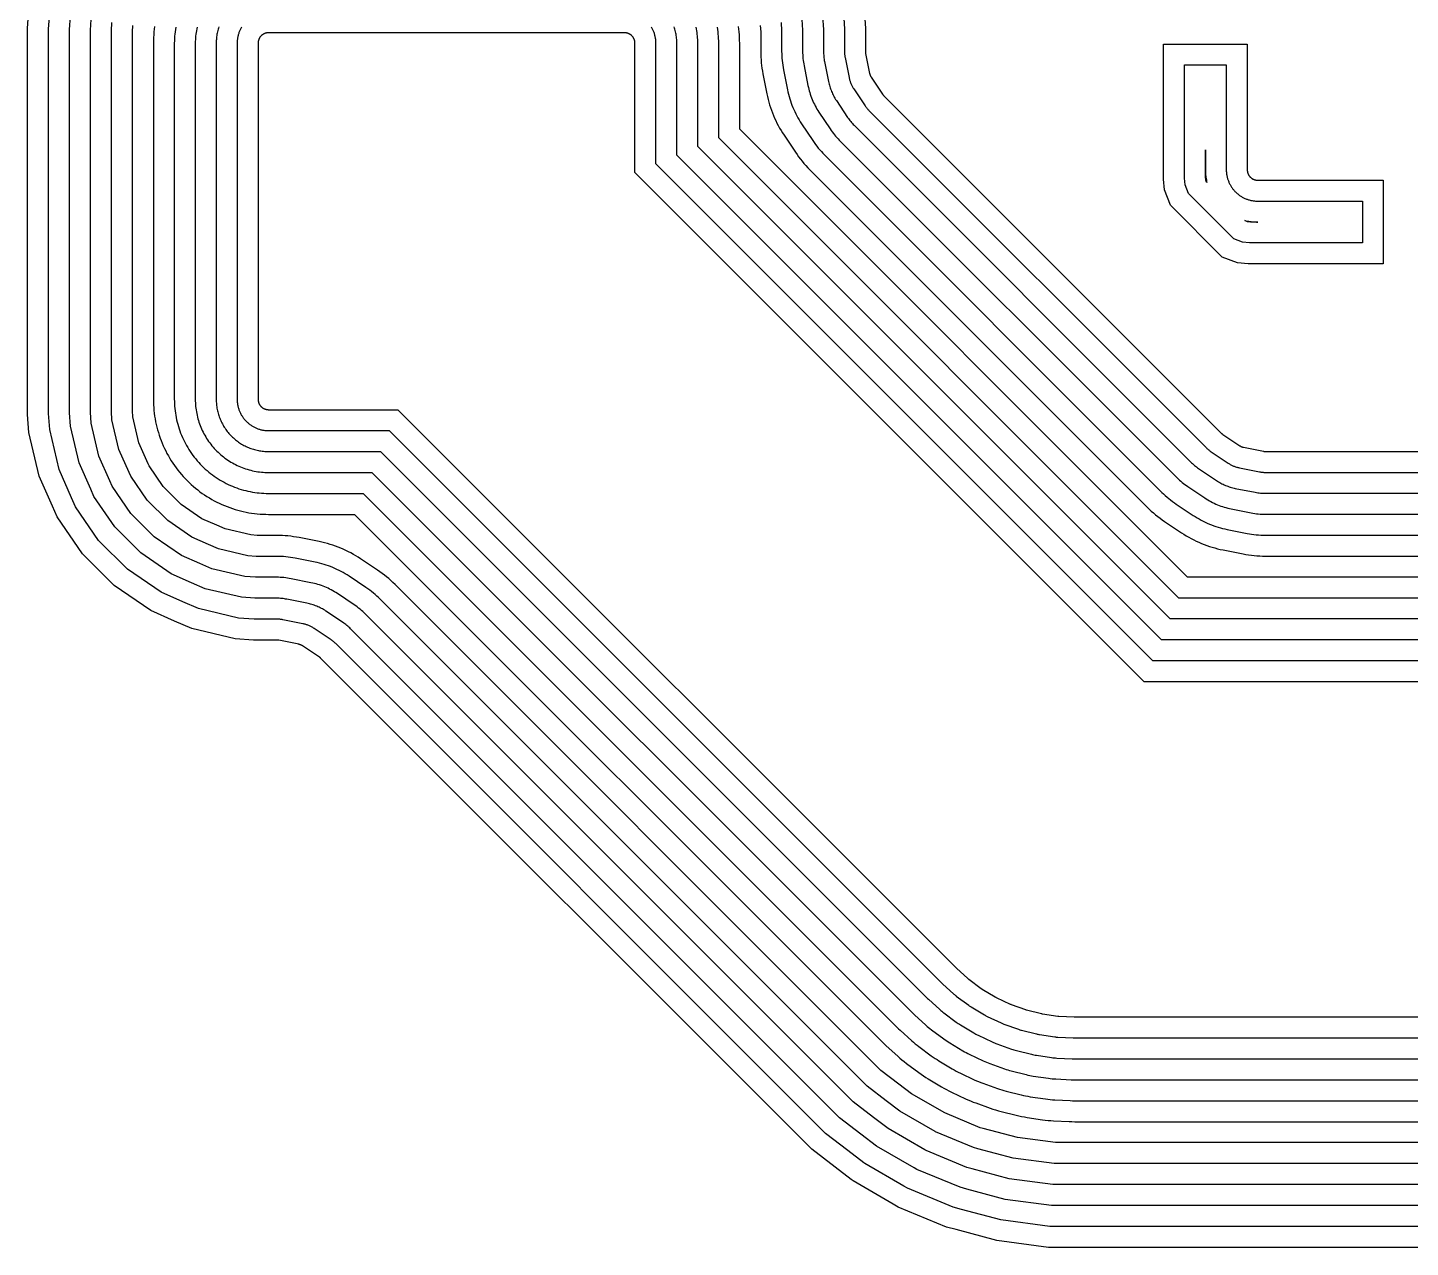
# Model space of a CAD drawing. Header units: metres. Extents: x 126.5 to 139.4, y -54.9 to -46.2.
# Drawn here: x 126.5 to 133.1, y -54.9 to -49.08 of the extents above; entities that cross this region are included whole.
import ezdxf

# ---------------------------------------------------------------- set-up
doc = ezdxf.new("R2010")
doc.units = ezdxf.units.M

msp = doc.modelspace()

# ---------------------------------------------------------------- linework, layer by layer
for points in [[(126.4995, -49.0776), (126.5055, -48.9909)], [(130.4945, -48.9909), (130.5005, -49.0776), (130.5005, -49.1889), (130.5005, -49.1902), (130.5006, -49.1914), (130.5006, -49.1926), (130.5007, -49.1938), (130.5009, -49.1951), (130.501, -49.1963), (130.5012, -49.1975), (130.5015, -49.1987), (130.5204, -49.294), (130.5207, -49.2952), (130.521, -49.2964), (130.5213, -49.2976), (130.5216, -49.2987), (130.522, -49.2999), (130.5224, -49.3011), (130.5228, -49.3022), (130.5233, -49.3034), (130.5237, -49.3045), (130.5243, -49.3056), (130.5248, -49.3067), (130.5254, -49.3078), (130.5259, -49.3089), (130.5266, -49.3099), (130.5272, -49.311), (130.5279, -49.312), (130.5819, -49.3928), (130.5826, -49.3938), (130.5833, -49.3948), (130.584, -49.3958), (130.5848, -49.3967), (130.5856, -49.3977), (130.5864, -49.3986), (130.5872, -49.3995), (130.5881, -49.4004), (132.1996, -51.0119), (132.2005, -51.0128), (132.2014, -51.0136), (132.2023, -51.0144), (132.2033, -51.0152), (132.2042, -51.016), (132.2052, -51.0167), (132.2062, -51.0174), (132.2072, -51.0181), (132.288, -51.0721), (132.289, -51.0728), (132.2901, -51.0734), (132.2911, -51.0741), (132.2922, -51.0746), (132.2933, -51.0752), (132.2944, -51.0757), (132.2955, -51.0763), (132.2966, -51.0767), (132.2978, -51.0772), (132.2989, -51.0776), (132.3001, -51.078), (132.3013, -51.0784), (132.3024, -51.0787), (132.3036, -51.079), (132.3048, -51.0793), (132.306, -51.0796), (132.4013, -51.0985), (132.4025, -51.0988), (132.4037, -51.099), (132.4049, -51.0991), (132.4062, -51.0993), (132.4074, -51.0994), (132.4086, -51.0994), (132.4098, -51.0995), (132.4111, -51.0995), (134.4913, -51.0995)], [(126.5995, -49.0811), (126.6047, -49.0059)], [(126.6995, -49.0846), (126.7039, -49.0209)], [(126.7995, -49.088), (126.8031, -49.036)], [(135.5983, -54.5005), (131.4017, -54.5005), (131.2066, -54.4748), (131.0366, -54.4293), (131.0166, -54.4239), (130.8349, -54.3486), (130.8335, -54.3478), (130.6646, -54.2503), (130.5999, -54.2007), (130.5085, -54.1306), (128.1832, -51.8052), (128.1753, -51.7975), (128.1672, -51.79), (128.1589, -51.7827), (128.1505, -51.7756), (128.1419, -51.7687), (128.1331, -51.762), (128.1241, -51.7555), (128.115, -51.7493), (128.0342, -51.6953), (128.025, -51.6893), (128.0156, -51.6835), (128.006, -51.6779), (127.9964, -51.6726), (127.9865, -51.6675), (127.9766, -51.6627), (127.9666, -51.6581), (127.9564, -51.6537), (127.9462, -51.6496), (127.9358, -51.6458), (127.9254, -51.6422), (127.9149, -51.6388), (127.9042, -51.6358), (127.8936, -51.6329), (127.8828, -51.6304), (127.872, -51.6281), (127.7767, -51.6091), (127.7659, -51.6071), (127.755, -51.6054), (127.744, -51.6039), (127.733, -51.6027), (127.722, -51.6017), (127.711, -51.601), (127.7, -51.6006), (127.6889, -51.6005), (127.5915, -51.6005), (127.551, -51.5977), (127.4105, -51.5646), (127.3624, -51.5434), (127.2832, -51.5085), (127.1685, -51.4299), (127.0701, -51.3315), (126.9915, -51.2168), (126.9839, -51.1996), (126.9354, -51.0895), (126.9023, -50.949), (126.8995, -50.9085), (126.8995, -49.0915), (126.9023, -49.051)], [(130.0977, -49.051), (130.1005, -49.0915), (130.1005, -49.1889), (130.1006, -49.2), (130.101, -49.211), (130.1017, -49.222), (130.1027, -49.233), (130.1039, -49.244), (130.1054, -49.255), (130.1071, -49.2659), (130.1091, -49.2767), (130.1281, -49.372), (130.1304, -49.3828), (130.1329, -49.3936), (130.1358, -49.4042), (130.1388, -49.4149), (130.1422, -49.4254), (130.1458, -49.4358), (130.1496, -49.4462), (130.1537, -49.4564), (130.1581, -49.4666), (130.1627, -49.4766), (130.1675, -49.4865), (130.1726, -49.4964), (130.1779, -49.506), (130.1835, -49.5156), (130.1893, -49.525), (130.1953, -49.5342), (130.2493, -49.615), (130.2555, -49.6241), (130.262, -49.6331), (130.2687, -49.6419), (130.2756, -49.6505), (130.2827, -49.6589), (130.29, -49.6672), (130.2975, -49.6753), (130.3052, -49.6832), (131.9168, -51.2948), (131.9247, -51.3025), (131.9328, -51.31), (131.9411, -51.3173), (131.9495, -51.3244), (131.9581, -51.3313), (131.9669, -51.338), (131.9759, -51.3445), (131.985, -51.3507), (132.0658, -51.4047), (132.075, -51.4107), (132.0844, -51.4165), (132.094, -51.4221), (132.1036, -51.4274), (132.1135, -51.4325), (132.1234, -51.4373), (132.1334, -51.4419), (132.1436, -51.4463), (132.1538, -51.4504), (132.1642, -51.4542), (132.1746, -51.4578), (132.1851, -51.4612), (132.1958, -51.4642), (132.2064, -51.4671), (132.2172, -51.4696), (132.228, -51.4719), (132.3233, -51.4909), (132.3341, -51.4929), (132.345, -51.4946), (132.356, -51.4961), (132.367, -51.4973), (132.378, -51.4983), (132.389, -51.499), (132.4, -51.4994), (132.4111, -51.4995), (134.4913, -51.4995)], [(130.1969, -49.036), (130.2005, -49.088), (130.2005, -49.1889), (130.2006, -49.1975), (130.2009, -49.2061), (130.2014, -49.2147), (130.2022, -49.2232), (130.2031, -49.2318), (130.2043, -49.2403), (130.2057, -49.2488), (130.2072, -49.2572), (130.2262, -49.3525), (130.228, -49.3609), (130.2299, -49.3693), (130.2321, -49.3776), (130.2345, -49.3858), (130.2371, -49.394), (130.2399, -49.4021), (130.2429, -49.4102), (130.2461, -49.4182), (130.2495, -49.4261), (130.2531, -49.4339), (130.2568, -49.4416), (130.2608, -49.4492), (130.2649, -49.4567), (130.2692, -49.4642), (130.2738, -49.4715), (130.2784, -49.4787), (130.3324, -49.5595), (130.3373, -49.5665), (130.3423, -49.5735), (130.3475, -49.5803), (130.3529, -49.587), (130.3584, -49.5936), (130.3641, -49.6001), (130.3699, -49.6063), (130.3759, -49.6125), (131.9875, -51.2241), (131.9937, -51.2301), (131.9999, -51.2359), (132.0064, -51.2416), (132.013, -51.2471), (132.0197, -51.2525), (132.0265, -51.2577), (132.0335, -51.2627), (132.0405, -51.2676), (132.1213, -51.3216), (132.1285, -51.3262), (132.1358, -51.3308), (132.1433, -51.3351), (132.1508, -51.3392), (132.1584, -51.3432), (132.1661, -51.3469), (132.1739, -51.3505), (132.1818, -51.3539), (132.1898, -51.3571), (132.1979, -51.3601), (132.206, -51.3629), (132.2142, -51.3655), (132.2224, -51.3679), (132.2307, -51.3701), (132.2391, -51.372), (132.2475, -51.3738), (132.3428, -51.3928), (132.3512, -51.3943), (132.3597, -51.3957), (132.3682, -51.3969), (132.3768, -51.3978), (132.3853, -51.3986), (132.3939, -51.3991), (132.4025, -51.3994), (132.4111, -51.3995), (134.4913, -51.3995)], [(130.2961, -49.021), (130.3005, -49.0846), (130.3005, -49.1889), (130.3006, -49.1951), (130.3008, -49.2012), (130.3012, -49.2073), (130.3017, -49.2134), (130.3024, -49.2195), (130.3032, -49.2256), (130.3042, -49.2317), (130.3053, -49.2377), (130.3243, -49.333), (130.3255, -49.339), (130.3269, -49.345), (130.3285, -49.3509), (130.3302, -49.3568), (130.3321, -49.3626), (130.3341, -49.3684), (130.3362, -49.3742), (130.3385, -49.3799), (130.3409, -49.3855), (130.3435, -49.3911), (130.3461, -49.3966), (130.349, -49.4021), (130.3519, -49.4074), (130.355, -49.4127), (130.3582, -49.418), (130.3616, -49.4231), (130.4156, -49.5039), (130.419, -49.509), (130.4226, -49.5139), (130.4263, -49.5188), (130.4302, -49.5236), (130.4341, -49.5283), (130.4382, -49.5329), (130.4424, -49.5374), (130.4467, -49.5418), (132.0582, -51.1533), (132.0626, -51.1576), (132.0671, -51.1618), (132.0717, -51.1659), (132.0764, -51.1698), (132.0812, -51.1737), (132.0861, -51.1774), (132.091, -51.181), (132.0961, -51.1844), (132.1769, -51.2384), (132.182, -51.2418), (132.1873, -51.245), (132.1926, -51.2481), (132.1979, -51.251), (132.2034, -51.2539), (132.2089, -51.2565), (132.2145, -51.2591), (132.2201, -51.2615), (132.2258, -51.2638), (132.2316, -51.2659), (132.2374, -51.2679), (132.2432, -51.2698), (132.2491, -51.2715), (132.255, -51.2731), (132.261, -51.2745), (132.267, -51.2757), (132.3623, -51.2947), (132.3683, -51.2958), (132.3744, -51.2968), (132.3805, -51.2976), (132.3866, -51.2983), (132.3927, -51.2988), (132.3988, -51.2992), (132.4049, -51.2994), (132.4111, -51.2995), (134.4913, -51.2995)], [(130.3953, -49.006), (130.4005, -49.0811), (130.4005, -49.1889), (130.4005, -49.1926), (130.4007, -49.1963), (130.4009, -49.2), (130.4012, -49.2036), (130.4016, -49.2073), (130.4021, -49.2109), (130.4027, -49.2146), (130.4034, -49.2182), (130.4223, -49.3135), (130.4231, -49.3171), (130.4239, -49.3207), (130.4249, -49.3242), (130.4259, -49.3278), (130.427, -49.3313), (130.4282, -49.3348), (130.4295, -49.3382), (130.4309, -49.3416), (130.4323, -49.345), (130.4339, -49.3484), (130.4355, -49.3517), (130.4372, -49.3549), (130.4389, -49.3582), (130.4408, -49.3613), (130.4427, -49.3645), (130.4447, -49.3676), (130.4987, -49.4483), (130.5008, -49.4514), (130.5029, -49.4544), (130.5052, -49.4573), (130.5075, -49.4602), (130.5098, -49.463), (130.5123, -49.4657), (130.5148, -49.4684), (130.5174, -49.4711), (132.1289, -51.0826), (132.1316, -51.0852), (132.1343, -51.0877), (132.137, -51.0902), (132.1398, -51.0925), (132.1427, -51.0948), (132.1456, -51.0971), (132.1486, -51.0992), (132.1517, -51.1013), (132.2324, -51.1553), (132.2355, -51.1573), (132.2387, -51.1592), (132.2418, -51.1611), (132.2451, -51.1628), (132.2483, -51.1645), (132.2516, -51.1661), (132.255, -51.1677), (132.2584, -51.1691), (132.2618, -51.1705), (132.2652, -51.1718), (132.2687, -51.173), (132.2722, -51.1741), (132.2758, -51.1751), (132.2793, -51.1761), (132.2829, -51.1769), (132.2865, -51.1777), (132.3818, -51.1966), (132.3854, -51.1973), (132.3891, -51.1979), (132.3927, -51.1984), (132.3964, -51.1988), (132.4, -51.1991), (132.4037, -51.1993), (132.4074, -51.1995), (132.4111, -51.1995), (134.4913, -51.1995)], [(135.6246, -54.9005), (131.3754, -54.9005), (131.1284, -54.868), (130.9331, -54.8156), (130.8878, -54.8035), (130.6576, -54.7082), (130.6335, -54.6943), (130.4419, -54.5836), (130.4321, -54.5761), (130.3564, -54.518), (130.2442, -54.4319), (127.9004, -52.0881), (127.8995, -52.0872), (127.8986, -52.0864), (127.8977, -52.0856), (127.8967, -52.0848), (127.8958, -52.084), (127.8948, -52.0833), (127.8938, -52.0825), (127.8928, -52.0819), (127.812, -52.0279), (127.811, -52.0272), (127.8099, -52.0266), (127.8089, -52.0259), (127.8078, -52.0254), (127.8067, -52.0248), (127.8056, -52.0243), (127.8045, -52.0237), (127.8034, -52.0233), (127.8022, -52.0228), (127.8011, -52.0224), (127.7999, -52.022), (127.7987, -52.0216), (127.7976, -52.0213), (127.7964, -52.021), (127.7952, -52.0207), (127.794, -52.0204), (127.6987, -52.0015), (127.6975, -52.0012), (127.6963, -52.001), (127.6951, -52.0009), (127.6938, -52.0007), (127.6926, -52.0006), (127.6914, -52.0006), (127.6902, -52.0005), (127.6889, -52.0005), (127.5776, -52.0005), (127.4909, -51.9945), (127.2828, -51.9455), (127.2008, -51.9093), (127.0878, -51.8594), (126.9119, -51.7389), (126.7611, -51.5881), (126.6406, -51.4122), (126.618, -51.3611), (126.5545, -51.2172), (126.5055, -51.0091), (126.4995, -50.9224), (126.4995, -49.0776)], [(135.618, -54.8005), (131.382, -54.8005), (131.148, -54.7697), (130.959, -54.719), (130.92, -54.7086), (130.702, -54.6183), (130.6835, -54.6077), (130.4976, -54.5003), (130.493, -54.4968), (130.4173, -54.4387), (130.3103, -54.3566), (127.9711, -52.0174), (127.9684, -52.0148), (127.9657, -52.0123), (127.963, -52.0098), (127.9602, -52.0075), (127.9573, -52.0052), (127.9544, -52.0029), (127.9514, -52.0008), (127.9483, -51.9987), (127.8676, -51.9447), (127.8645, -51.9427), (127.8613, -51.9408), (127.8582, -51.9389), (127.8549, -51.9372), (127.8517, -51.9355), (127.8484, -51.9339), (127.845, -51.9323), (127.8416, -51.9309), (127.8382, -51.9295), (127.8348, -51.9282), (127.8313, -51.927), (127.8278, -51.9259), (127.8242, -51.9249), (127.8207, -51.9239), (127.8171, -51.9231), (127.8135, -51.9223), (127.7182, -51.9034), (127.7146, -51.9027), (127.7109, -51.9021), (127.7073, -51.9016), (127.7036, -51.9012), (127.7, -51.9009), (127.6963, -51.9007), (127.6926, -51.9005), (127.6889, -51.9005), (127.5811, -51.9005), (127.5059, -51.8953), (127.3147, -51.8503), (127.2412, -51.8178), (127.1366, -51.7717), (126.976, -51.6616), (126.8384, -51.524), (126.7283, -51.3634), (126.7095, -51.3207), (126.6497, -51.1853), (126.6047, -50.994), (126.5995, -50.9189), (126.5995, -49.0811)], [(135.6115, -54.7005), (131.3885, -54.7005), (131.1675, -54.6714), (130.9848, -54.6225), (130.9522, -54.6137), (130.7463, -54.5284), (130.7335, -54.5211), (130.5532, -54.417), (130.4781, -54.3593), (130.3764, -54.2812), (128.0418, -51.9467), (128.0374, -51.9424), (128.0329, -51.9382), (128.0283, -51.9341), (128.0236, -51.9302), (128.0188, -51.9263), (128.0139, -51.9226), (128.009, -51.919), (128.0039, -51.9156), (127.9231, -51.8616), (127.918, -51.8582), (127.9127, -51.855), (127.9074, -51.8519), (127.9021, -51.849), (127.8966, -51.8461), (127.8911, -51.8435), (127.8855, -51.8409), (127.8799, -51.8385), (127.8742, -51.8362), (127.8684, -51.8341), (127.8626, -51.8321), (127.8568, -51.8302), (127.8509, -51.8285), (127.845, -51.8269), (127.839, -51.8255), (127.833, -51.8243), (127.7377, -51.8053), (127.7317, -51.8042), (127.7256, -51.8032), (127.7195, -51.8024), (127.7134, -51.8017), (127.7073, -51.8012), (127.7012, -51.8008), (127.6951, -51.8006), (127.6889, -51.8005), (127.5846, -51.8005), (127.521, -51.7961), (127.3466, -51.7551), (127.2816, -51.7264), (127.1855, -51.6839), (127.0402, -51.5844), (126.9156, -51.4598), (126.8161, -51.3145), (126.801, -51.2804), (126.7449, -51.1534), (126.7039, -50.979), (126.6995, -50.9154), (126.6995, -49.0846)], [(135.6049, -54.6005), (131.3951, -54.6005), (131.1871, -54.5731), (131.0107, -54.5259), (130.9844, -54.5188), (130.7906, -54.4385), (130.7835, -54.4344), (130.6089, -54.3336), (130.539, -54.28), (130.4425, -54.2059), (128.1125, -51.8759), (128.1063, -51.8699), (128.1001, -51.8641), (128.0936, -51.8584), (128.087, -51.8529), (128.0803, -51.8475), (128.0735, -51.8423), (128.0665, -51.8373), (128.0595, -51.8324), (127.9787, -51.7784), (127.9715, -51.7738), (127.9642, -51.7692), (127.9567, -51.7649), (127.9492, -51.7608), (127.9416, -51.7568), (127.9339, -51.7531), (127.9261, -51.7495), (127.9182, -51.7461), (127.9102, -51.7429), (127.9021, -51.7399), (127.894, -51.7371), (127.8858, -51.7345), (127.8776, -51.7321), (127.8693, -51.7299), (127.8609, -51.728), (127.8525, -51.7262), (127.7572, -51.7072), (127.7488, -51.7057), (127.7403, -51.7043), (127.7318, -51.7031), (127.7232, -51.7022), (127.7147, -51.7014), (127.7061, -51.7009), (127.6975, -51.7006), (127.6889, -51.7005), (127.588, -51.7005), (127.536, -51.6969), (127.3786, -51.6599), (127.322, -51.6349), (127.2344, -51.5962), (127.1043, -51.5071), (126.9929, -51.3957), (126.9038, -51.2656), (126.8925, -51.24), (126.8401, -51.1214), (126.8031, -50.964), (126.7995, -50.912), (126.7995, -49.088)], [(135.5918, -54.4005), (131.4082, -54.4005), (131.2262, -54.3765), (131.0625, -54.3327), (131.0489, -54.329), (130.8792, -54.2588), (130.7203, -54.167), (130.6608, -54.1213), (130.5746, -54.0552), (128.2539, -51.7345), (128.2443, -51.7251), (128.2344, -51.7159), (128.2242, -51.707), (128.2139, -51.6983), (128.2034, -51.6898), (128.1926, -51.6817), (128.1817, -51.6738), (128.1706, -51.6661), (128.0898, -51.6121), (128.0785, -51.6048), (128.067, -51.5977), (128.0553, -51.5909), (128.0435, -51.5844), (128.0315, -51.5782), (128.0194, -51.5723), (128.0071, -51.5666), (127.9947, -51.5613), (127.9822, -51.5563), (127.9695, -51.5516), (127.9567, -51.5472), (127.9439, -51.5431), (127.9309, -51.5394), (127.9179, -51.5359), (127.9047, -51.5328), (127.8915, -51.53), (127.7962, -51.5111), (127.783, -51.5086), (127.7696, -51.5065), (127.7563, -51.5046), (127.7428, -51.5031), (127.7294, -51.502), (127.7159, -51.5012), (127.7024, -51.5007), (127.6889, -51.5005), (127.595, -51.5005), (127.566, -51.4985), (127.4424, -51.4694), (127.4028, -51.4519), (127.3321, -51.4207), (127.2327, -51.3526), (127.1474, -51.2673), (127.0793, -51.1679), (127.0754, -51.1592), (127.0306, -51.0576), (127.0015, -50.934), (126.9995, -50.905), (126.9995, -49.095), (127.0015, -49.066)], [(127.106, -49.0693), (127.1041, -49.0827), (127.1026, -49.0961), (127.1015, -49.1095), (127.1007, -49.123), (127.1002, -49.1365), (127.1, -49.15), (127.1, -50.85), (127.1002, -50.8635), (127.1007, -50.877), (127.1015, -50.8905), (127.1026, -50.9039), (127.1041, -50.9173), (127.106, -50.9307), (127.1081, -50.944), (127.1106, -50.9573), (127.1134, -50.9705), (127.1165, -50.9836), (127.1199, -50.9967), (127.1237, -51.0097), (127.1278, -51.0225), (127.1322, -51.0353), (127.1369, -51.0479), (127.1419, -51.0605), (127.1472, -51.0729), (127.1528, -51.0852), (127.1587, -51.0973), (127.1649, -51.1093), (127.1715, -51.1211), (127.1782, -51.1328), (127.1853, -51.1442), (127.1927, -51.1556), (127.2003, -51.1667), (127.2082, -51.1776), (127.2164, -51.1884), (127.2248, -51.1989), (127.2335, -51.2092), (127.2425, -51.2194), (127.2517, -51.2292), (127.2611, -51.2389), (127.2708, -51.2483), (127.2806, -51.2575), (127.2908, -51.2665), (127.3011, -51.2752), (127.3116, -51.2836), (127.3224, -51.2918), (127.3333, -51.2997), (127.3444, -51.3073), (127.3558, -51.3147), (127.3672, -51.3218), (127.3789, -51.3285), (127.3907, -51.3351), (127.4027, -51.3413), (127.4148, -51.3472), (127.4271, -51.3528), (127.4395, -51.3581), (127.4521, -51.3631), (127.4647, -51.3678), (127.4775, -51.3722), (127.4903, -51.3763), (127.5033, -51.3801), (127.5164, -51.3835), (127.5295, -51.3866), (127.5427, -51.3894), (127.556, -51.3919), (127.5693, -51.394), (127.5827, -51.3959), (127.5961, -51.3974), (127.6095, -51.3985), (127.623, -51.3993), (127.6365, -51.3998), (127.65, -51.4)], [(127.2066, -49.0731), (127.2049, -49.084), (127.2034, -49.0949), (127.2022, -49.1059), (127.2012, -49.1169), (127.2005, -49.1279), (127.2001, -49.139), (127.2, -49.15), (127.2, -50.85), (127.2001, -50.861), (127.2005, -50.8721), (127.2012, -50.8831), (127.2022, -50.8941), (127.2034, -50.9051), (127.2049, -50.916), (127.2066, -50.9269), (127.2086, -50.9378), (127.2109, -50.9486), (127.2135, -50.9593), (127.2163, -50.97), (127.2194, -50.9806), (127.2227, -50.9912), (127.2263, -51.0016), (127.2302, -51.012), (127.2343, -51.0222), (127.2386, -51.0324), (127.2432, -51.0424), (127.248, -51.0523), (127.2531, -51.0621), (127.2585, -51.0718), (127.264, -51.0813), (127.2698, -51.0907), (127.2758, -51.1), (127.2821, -51.1091), (127.2886, -51.1181), (127.2952, -51.1269), (127.3021, -51.1355), (127.3093, -51.1439), (127.3166, -51.1522), (127.3241, -51.1603), (127.3318, -51.1682), (127.3397, -51.1759), (127.3478, -51.1834), (127.3561, -51.1907), (127.3645, -51.1979), (127.3731, -51.2048), (127.3819, -51.2114), (127.3909, -51.2179), (127.4, -51.2242), (127.4093, -51.2302), (127.4187, -51.236), (127.4282, -51.2415), (127.4379, -51.2469), (127.4477, -51.252), (127.4576, -51.2568), (127.4676, -51.2614), (127.4778, -51.2657), (127.488, -51.2698), (127.4984, -51.2737), (127.5088, -51.2773), (127.5194, -51.2806), (127.53, -51.2837), (127.5407, -51.2865), (127.5514, -51.2891), (127.5622, -51.2914), (127.5731, -51.2934), (127.584, -51.2951), (127.5949, -51.2966), (127.6059, -51.2978), (127.6169, -51.2988), (127.6279, -51.2995), (127.639, -51.2999), (127.65, -51.3)], [(127.3085, -49.0733), (127.3067, -49.0817), (127.3052, -49.0902), (127.3038, -49.0986), (127.3026, -49.1072), (127.3017, -49.1157), (127.3009, -49.1243), (127.3004, -49.1328), (127.3001, -49.1414), (127.3, -49.15), (127.3, -50.85), (127.3001, -50.8586), (127.3004, -50.8672), (127.3009, -50.8757), (127.3017, -50.8843), (127.3026, -50.8928), (127.3038, -50.9014), (127.3052, -50.9098), (127.3067, -50.9183), (127.3085, -50.9267), (127.3105, -50.935), (127.3127, -50.9433), (127.3151, -50.9516), (127.3177, -50.9598), (127.3205, -50.9679), (127.3235, -50.976), (127.3266, -50.9839), (127.33, -50.9918), (127.3336, -50.9996), (127.3374, -51.0074), (127.3413, -51.015), (127.3455, -51.0225), (127.3498, -51.0299), (127.3543, -51.0372), (127.359, -51.0444), (127.3638, -51.0515), (127.3689, -51.0585), (127.3741, -51.0653), (127.3794, -51.072), (127.385, -51.0786), (127.3907, -51.085), (127.3965, -51.0913), (127.4025, -51.0975), (127.4087, -51.1035), (127.415, -51.1093), (127.4214, -51.115), (127.428, -51.1206), (127.4347, -51.1259), (127.4415, -51.1311), (127.4485, -51.1362), (127.4556, -51.141), (127.4628, -51.1457), (127.4701, -51.1502), (127.4775, -51.1545), (127.485, -51.1587), (127.4926, -51.1626), (127.5004, -51.1664), (127.5082, -51.17), (127.5161, -51.1734), (127.524, -51.1765), (127.5321, -51.1795), (127.5402, -51.1823), (127.5484, -51.1849), (127.5567, -51.1873), (127.565, -51.1895), (127.5733, -51.1915), (127.5817, -51.1933), (127.5902, -51.1948), (127.5986, -51.1962), (127.6072, -51.1974), (127.6157, -51.1983), (127.6243, -51.1991), (127.6328, -51.1996), (127.6414, -51.1999), (127.65, -51.2)], [(127.4126, -49.0716), (127.4108, -49.0774), (127.4091, -49.0833), (127.4075, -49.0893), (127.4061, -49.0952), (127.4048, -49.1012), (127.4037, -49.1073), (127.4027, -49.1133), (127.4019, -49.1194), (127.4012, -49.1255), (127.4007, -49.1316), (127.4003, -49.1377), (127.4001, -49.1439), (127.4, -49.15), (127.4, -50.85), (127.4001, -50.8561), (127.4003, -50.8623), (127.4007, -50.8684), (127.4012, -50.8745), (127.4019, -50.8806), (127.4027, -50.8867), (127.4037, -50.8927), (127.4048, -50.8988), (127.4061, -50.9048), (127.4075, -50.9107), (127.4091, -50.9167), (127.4108, -50.9226), (127.4126, -50.9284), (127.4146, -50.9342), (127.4168, -50.94), (127.419, -50.9457), (127.4214, -50.9513), (127.424, -50.9569), (127.4267, -50.9624), (127.4295, -50.9678), (127.4325, -50.9732), (127.4356, -50.9785), (127.4388, -50.9837), (127.4421, -50.9889), (127.4456, -50.994), (127.4492, -50.9989), (127.4529, -51.0038), (127.4567, -51.0086), (127.4607, -51.0133), (127.4648, -51.0179), (127.4689, -51.0224), (127.4732, -51.0268), (127.4776, -51.0311), (127.4821, -51.0352), (127.4867, -51.0393), (127.4914, -51.0433), (127.4962, -51.0471), (127.5011, -51.0508), (127.506, -51.0544), (127.5111, -51.0579), (127.5163, -51.0612), (127.5215, -51.0644), (127.5268, -51.0675), (127.5322, -51.0705), (127.5376, -51.0733), (127.5431, -51.076), (127.5487, -51.0786), (127.5543, -51.081), (127.56, -51.0832), (127.5658, -51.0854), (127.5716, -51.0874), (127.5774, -51.0892), (127.5833, -51.0909), (127.5893, -51.0925), (127.5952, -51.0939), (127.6012, -51.0952), (127.6073, -51.0963), (127.6133, -51.0973), (127.6194, -51.0981), (127.6255, -51.0988), (127.6316, -51.0993), (127.6377, -51.0997), (127.6439, -51.0999), (127.65, -51.1)], [(127.5213, -49.0729), (127.5195, -49.0761), (127.5177, -49.0793), (127.516, -49.0826), (127.5144, -49.0859), (127.5129, -49.0892), (127.5114, -49.0926), (127.5101, -49.096), (127.5088, -49.0995), (127.5076, -49.1029), (127.5065, -49.1065), (127.5054, -49.11), (127.5045, -49.1136), (127.5036, -49.1171), (127.5029, -49.1207), (127.5022, -49.1244), (127.5016, -49.128), (127.5011, -49.1316), (127.5007, -49.1353), (127.5004, -49.139), (127.5002, -49.1426), (127.5, -49.1463), (127.5, -49.15), (127.5, -50.85), (127.5, -50.8537), (127.5002, -50.8574), (127.5004, -50.861), (127.5007, -50.8647), (127.5011, -50.8684), (127.5016, -50.872), (127.5022, -50.8756), (127.5029, -50.8793), (127.5036, -50.8829), (127.5045, -50.8864), (127.5054, -50.89), (127.5065, -50.8935), (127.5076, -50.8971), (127.5088, -50.9005), (127.5101, -50.904), (127.5114, -50.9074), (127.5129, -50.9108), (127.5144, -50.9141), (127.516, -50.9174), (127.5177, -50.9207), (127.5195, -50.9239), (127.5213, -50.9271), (127.5233, -50.9302), (127.5253, -50.9333), (127.5274, -50.9364), (127.5295, -50.9394), (127.5317, -50.9423), (127.534, -50.9452), (127.5364, -50.948), (127.5389, -50.9507), (127.5414, -50.9534), (127.5439, -50.9561), (127.5466, -50.9586), (127.5493, -50.9611), (127.552, -50.9636), (127.5548, -50.966), (127.5577, -50.9683), (127.5606, -50.9705), (127.5636, -50.9726), (127.5667, -50.9747), (127.5698, -50.9767), (127.5729, -50.9787), (127.5761, -50.9805), (127.5793, -50.9823), (127.5826, -50.984), (127.5859, -50.9856), (127.5892, -50.9871), (127.5926, -50.9886), (127.596, -50.9899), (127.5995, -50.9912), (127.6029, -50.9924), (127.6065, -50.9935), (127.61, -50.9946), (127.6136, -50.9955), (127.6171, -50.9964), (127.6207, -50.9971), (127.6244, -50.9978), (127.628, -50.9984), (127.6316, -50.9989), (127.6353, -50.9993), (127.639, -50.9996), (127.6426, -50.9998), (127.6463, -51), (127.65, -51)], [(135.1685, -52.1996), (131.8315, -52.1996), (129.4, -49.7681), (129.4, -49.15), (129.4, -49.1488), (129.3999, -49.1475), (129.3999, -49.1463), (129.3998, -49.1451), (129.3996, -49.1439), (129.3995, -49.1427), (129.3993, -49.1415), (129.399, -49.1402), (129.3988, -49.139), (129.3985, -49.1379), (129.3982, -49.1367), (129.3978, -49.1355), (129.3975, -49.1343), (129.3971, -49.1332), (129.3966, -49.132), (129.3962, -49.1309), (129.3957, -49.1297), (129.3952, -49.1286), (129.3947, -49.1275), (129.3941, -49.1264), (129.3935, -49.1254), (129.3929, -49.1243), (129.3922, -49.1233), (129.3916, -49.1222), (129.3909, -49.1212), (129.3902, -49.1202), (129.3894, -49.1192), (129.3887, -49.1183), (129.3879, -49.1173), (129.387, -49.1164), (129.3862, -49.1155), (129.3854, -49.1146), (129.3845, -49.1138), (129.3836, -49.113), (129.3827, -49.1121), (129.3817, -49.1113), (129.3808, -49.1106), (129.3798, -49.1098), (129.3788, -49.1091), (129.3778, -49.1084), (129.3767, -49.1078), (129.3757, -49.1071), (129.3746, -49.1065), (129.3736, -49.1059), (129.3725, -49.1053), (129.3714, -49.1048), (129.3703, -49.1043), (129.3691, -49.1038), (129.368, -49.1034), (129.3668, -49.1029), (129.3657, -49.1025), (129.3645, -49.1022), (129.3633, -49.1018), (129.3621, -49.1015), (129.361, -49.1012), (129.3598, -49.101), (129.3585, -49.1007), (129.3573, -49.1005), (129.3561, -49.1004), (129.3549, -49.1002), (129.3537, -49.1001), (129.3525, -49.1001), (129.3512, -49.1), (129.35, -49.1), (127.65, -49.1), (127.6488, -49.1), (127.6475, -49.1001), (127.6463, -49.1001), (127.6451, -49.1002), (127.6439, -49.1004), (127.6427, -49.1005), (127.6415, -49.1007), (127.6402, -49.101), (127.639, -49.1012), (127.6379, -49.1015), (127.6367, -49.1018), (127.6355, -49.1022), (127.6343, -49.1025), (127.6332, -49.1029), (127.632, -49.1034), (127.6309, -49.1038), (127.6297, -49.1043), (127.6286, -49.1048), (127.6275, -49.1053), (127.6264, -49.1059), (127.6254, -49.1065), (127.6243, -49.1071), (127.6233, -49.1078), (127.6222, -49.1084), (127.6212, -49.1091), (127.6202, -49.1098), (127.6192, -49.1106), (127.6183, -49.1113), (127.6173, -49.1121), (127.6164, -49.113), (127.6155, -49.1138), (127.6146, -49.1146), (127.6138, -49.1155), (127.613, -49.1164), (127.6121, -49.1173), (127.6113, -49.1183), (127.6106, -49.1192), (127.6098, -49.1202), (127.6091, -49.1212), (127.6084, -49.1222), (127.6078, -49.1233), (127.6071, -49.1243), (127.6065, -49.1254), (127.6059, -49.1264), (127.6053, -49.1275), (127.6048, -49.1286), (127.6043, -49.1297), (127.6038, -49.1309), (127.6034, -49.132), (127.6029, -49.1332), (127.6025, -49.1343), (127.6022, -49.1355), (127.6018, -49.1367), (127.6015, -49.1379), (127.6012, -49.139), (127.601, -49.1402), (127.6007, -49.1415), (127.6005, -49.1427), (127.6004, -49.1439), (127.6002, -49.1451), (127.6001, -49.1463), (127.6001, -49.1475), (127.6, -49.1488), (127.6, -49.15), (127.6, -50.85), (127.6, -50.8512), (127.6001, -50.8525), (127.6001, -50.8537), (127.6002, -50.8549), (127.6004, -50.8561), (127.6005, -50.8573), (127.6007, -50.8585), (127.601, -50.8598), (127.6012, -50.861), (127.6015, -50.8621), (127.6018, -50.8633), (127.6022, -50.8645), (127.6025, -50.8657), (127.6029, -50.8668), (127.6034, -50.868), (127.6038, -50.8691), (127.6043, -50.8703), (127.6048, -50.8714), (127.6053, -50.8725), (127.6059, -50.8736), (127.6065, -50.8746), (127.6071, -50.8757), (127.6078, -50.8767), (127.6084, -50.8778), (127.6091, -50.8788), (127.6098, -50.8798), (127.6106, -50.8808), (127.6113, -50.8817), (127.6121, -50.8827), (127.613, -50.8836), (127.6138, -50.8845), (127.6146, -50.8854), (127.6155, -50.8862), (127.6164, -50.887), (127.6173, -50.8879), (127.6183, -50.8887), (127.6192, -50.8894), (127.6202, -50.8902), (127.6212, -50.8909), (127.6222, -50.8916), (127.6233, -50.8922), (127.6243, -50.8929), (127.6254, -50.8935), (127.6264, -50.8941), (127.6275, -50.8947), (127.6286, -50.8952), (127.6297, -50.8957), (127.6309, -50.8962), (127.632, -50.8966), (127.6332, -50.8971), (127.6343, -50.8975), (127.6355, -50.8978), (127.6367, -50.8982), (127.6379, -50.8985), (127.639, -50.8988), (127.6402, -50.899), (127.6415, -50.8993), (127.6427, -50.8995), (127.6439, -50.8996), (127.6451, -50.8998), (127.6463, -50.8999), (127.6475, -50.8999), (127.6488, -50.9), (127.65, -50.9)], [(135.1271, -52.0996), (131.8729, -52.0996), (129.5, -49.7267), (129.5, -49.15), (129.5, -49.1463), (129.4998, -49.1426), (129.4996, -49.139), (129.4993, -49.1353), (129.4989, -49.1316), (129.4984, -49.128), (129.4978, -49.1244), (129.4971, -49.1207), (129.4964, -49.1171), (129.4955, -49.1136), (129.4946, -49.11), (129.4935, -49.1065), (129.4924, -49.1029), (129.4912, -49.0995), (129.4899, -49.096), (129.4886, -49.0926), (129.4871, -49.0892), (129.4856, -49.0859), (129.484, -49.0826), (129.4823, -49.0793), (129.4805, -49.0761), (129.4787, -49.0729)], [(135.0856, -51.9996), (131.9144, -51.9996), (129.6, -49.6853), (129.6, -49.15), (129.5999, -49.1439), (129.5997, -49.1377), (129.5993, -49.1316), (129.5988, -49.1255), (129.5981, -49.1194), (129.5973, -49.1133), (129.5963, -49.1073), (129.5952, -49.1012), (129.5939, -49.0952), (129.5925, -49.0893), (129.5909, -49.0833), (129.5892, -49.0774), (129.5874, -49.0716)], [(135.0442, -51.8996), (131.9558, -51.8996), (129.7, -49.6438), (129.7, -49.15), (129.6999, -49.1414), (129.6996, -49.1328), (129.6991, -49.1243), (129.6983, -49.1157), (129.6974, -49.1072), (129.6962, -49.0986), (129.6948, -49.0902), (129.6933, -49.0817), (129.6915, -49.0733)], [(135.0028, -51.7996), (131.9972, -51.7996), (129.8, -49.6024), (129.8, -49.15), (129.7999, -49.139), (129.7995, -49.1279), (129.7988, -49.1169), (129.7978, -49.1059), (129.7966, -49.0949), (129.7951, -49.084), (129.7934, -49.0731)], [(134.9614, -51.6996), (132.0386, -51.6996), (129.9, -49.561), (129.9, -49.15), (129.8998, -49.1365), (129.8993, -49.123), (129.8985, -49.1095), (129.8974, -49.0961), (129.8959, -49.0827), (129.894, -49.0693)], [(129.9985, -49.066), (130.0005, -49.095), (130.0005, -49.1889), (130.0007, -49.2024), (130.0012, -49.2159), (130.002, -49.2294), (130.0031, -49.2428), (130.0046, -49.2563), (130.0065, -49.2696), (130.0086, -49.283), (130.0111, -49.2962), (130.03, -49.3915), (130.0328, -49.4047), (130.0359, -49.4179), (130.0394, -49.4309), (130.0431, -49.4439), (130.0472, -49.4567), (130.0516, -49.4695), (130.0563, -49.4822), (130.0613, -49.4947), (130.0666, -49.5071), (130.0723, -49.5194), (130.0782, -49.5315), (130.0844, -49.5435), (130.0909, -49.5553), (130.0977, -49.567), (130.1048, -49.5785), (130.1121, -49.5898), (130.1661, -49.6706), (130.1738, -49.6817), (130.1817, -49.6926), (130.1898, -49.7034), (130.1983, -49.7139), (130.207, -49.7242), (130.2159, -49.7344), (130.2251, -49.7443), (130.2345, -49.7539), (131.8461, -51.3655), (131.8557, -51.3749), (131.8656, -51.3841), (131.8758, -51.393), (131.8861, -51.4017), (131.8966, -51.4102), (131.9074, -51.4183), (131.9183, -51.4262), (131.9294, -51.4339), (132.0102, -51.4879), (132.0215, -51.4952), (132.033, -51.5023), (132.0447, -51.5091), (132.0565, -51.5156), (132.0685, -51.5218), (132.0806, -51.5277), (132.0929, -51.5334), (132.1053, -51.5387), (132.1178, -51.5437), (132.1305, -51.5484), (132.1433, -51.5528), (132.1561, -51.5569), (132.1691, -51.5606), (132.1821, -51.5641), (132.1953, -51.5672), (132.2085, -51.57), (132.3038, -51.5889), (132.317, -51.5914), (132.3304, -51.5935), (132.3437, -51.5954), (132.3572, -51.5969), (132.3706, -51.598), (132.3841, -51.5988), (132.3976, -51.5993), (132.4111, -51.5995), (134.4913, -51.5995)], [(132.3739, -49.8039), (132.9739, -49.8039), (132.9739, -50.2039), (132.3288, -50.2039), (132.2782, -50.1985), (132.2044, -50.171), (131.9569, -49.9235), (131.9294, -49.8497), (131.9239, -49.7991), (131.9239, -49.1539), (132.3239, -49.1539), (132.3239, -49.7539), (132.324, -49.7552), (132.324, -49.7564), (132.3241, -49.7576), (132.3242, -49.7588), (132.3243, -49.7601), (132.3245, -49.7613), (132.3247, -49.7625), (132.3249, -49.7637), (132.3252, -49.7649), (132.3254, -49.7661), (132.3258, -49.7673), (132.3261, -49.7685), (132.3265, -49.7696), (132.3269, -49.7708), (132.3273, -49.7719), (132.3278, -49.7731), (132.3282, -49.7742), (132.3287, -49.7753), (132.3293, -49.7764), (132.3299, -49.7775), (132.3304, -49.7786), (132.3311, -49.7797), (132.3317, -49.7807), (132.3324, -49.7817), (132.3331, -49.7827), (132.3338, -49.7837), (132.3345, -49.7847), (132.3353, -49.7857), (132.3361, -49.7866), (132.3369, -49.7875), (132.3377, -49.7884), (132.3386, -49.7893), (132.3395, -49.7902), (132.3404, -49.791), (132.3413, -49.7918), (132.3422, -49.7926), (132.3432, -49.7934), (132.3442, -49.7941), (132.3452, -49.7948), (132.3462, -49.7955), (132.3472, -49.7962), (132.3482, -49.7968), (132.3493, -49.7975), (132.3504, -49.798), (132.3515, -49.7986), (132.3526, -49.7991), (132.3537, -49.7997), (132.3548, -49.8001), (132.356, -49.8006), (132.3571, -49.801), (132.3583, -49.8014), (132.3594, -49.8018), (132.3606, -49.8021), (132.3618, -49.8025), (132.363, -49.8027), (132.3642, -49.803), (132.3654, -49.8032), (132.3666, -49.8034), (132.3678, -49.8036), (132.369, -49.8037), (132.3703, -49.8038), (132.3715, -49.8039), (132.3727, -49.8039), (132.3739, -49.8039)], [(132.3739, -49.9039), (132.8739, -49.9039), (132.8739, -50.1039), (132.3342, -50.1039), (132.3013, -50.1004), (132.2597, -50.0849), (132.043, -49.8682), (132.0275, -49.8266), (132.0239, -49.7937), (132.0239, -49.2539), (132.2239, -49.2539), (132.2239, -49.7539), (132.224, -49.7576), (132.2241, -49.7613), (132.2244, -49.765), (132.2247, -49.7687), (132.2251, -49.7723), (132.2256, -49.776), (132.2262, -49.7796), (132.2268, -49.7832), (132.2276, -49.7868), (132.2284, -49.7904), (132.2294, -49.794), (132.2304, -49.7975), (132.2315, -49.801), (132.2327, -49.8045), (132.234, -49.8079), (132.2354, -49.8114), (132.2368, -49.8147), (132.2384, -49.8181), (132.24, -49.8214), (132.2417, -49.8247), (132.2434, -49.8279), (132.2453, -49.8311), (132.2472, -49.8342), (132.2492, -49.8373), (132.2513, -49.8403), (132.2535, -49.8433), (132.2557, -49.8462), (132.258, -49.8491), (132.2604, -49.8519), (132.2628, -49.8547), (132.2653, -49.8574), (132.2679, -49.86), (132.2705, -49.8626), (132.2732, -49.8651), (132.276, -49.8675), (132.2788, -49.8699), (132.2817, -49.8722), (132.2846, -49.8744), (132.2876, -49.8766), (132.2906, -49.8787), (132.2937, -49.8807), (132.2968, -49.8826), (132.3, -49.8845), (132.3032, -49.8862), (132.3065, -49.8879), (132.3098, -49.8895), (132.3132, -49.8911), (132.3165, -49.8925), (132.32, -49.8939), (132.3234, -49.8952), (132.3269, -49.8964), (132.3304, -49.8975), (132.3339, -49.8985), (132.3375, -49.8995), (132.3411, -49.9003), (132.3447, -49.9011), (132.3483, -49.9017), (132.3519, -49.9023), (132.3556, -49.9028), (132.3592, -49.9032), (132.3629, -49.9035), (132.3666, -49.9038), (132.3703, -49.9039), (132.3739, -49.9039)], [(132.1239, -49.6596), (132.1239, -49.7539), (132.124, -49.7601), (132.1243, -49.7662), (132.1246, -49.7723), (132.1252, -49.7785), (132.1258, -49.7846), (132.1267, -49.7906), (132.1276, -49.7967), (132.1288, -49.8027), (132.13, -49.8087), (132.1314, -49.8147), (132.1316, -49.8154), (132.1291, -49.8128), (132.1256, -49.8034), (132.1239, -49.7884), (132.1239, -49.6596)], [(132.3125, -49.9963), (132.3132, -49.9965), (132.3192, -49.9979), (132.3252, -49.9991), (132.3312, -50.0003), (132.3373, -50.0012), (132.3433, -50.0021), (132.3494, -50.0027), (132.3556, -50.0033), (132.3617, -50.0036), (132.3678, -50.0039), (132.3739, -50.0039), (132.3395, -50.0039), (132.3245, -50.0023), (132.3151, -49.9988), (132.3125, -49.9963)], [(127.65, -50.9), (128.2681, -50.9), (130.934, -53.566), (130.9349, -53.5668), (130.9358, -53.5676), (130.9904, -53.6171), (130.9913, -53.6179), (130.9922, -53.6187), (130.9932, -53.6195), (130.9942, -53.6202), (131.0533, -53.6641), (131.0543, -53.6648), (131.0553, -53.6655), (131.0564, -53.6662), (131.0574, -53.6668), (131.1206, -53.7047), (131.1216, -53.7053), (131.1227, -53.7059), (131.1238, -53.7064), (131.1249, -53.707), (131.1915, -53.7385), (131.1926, -53.739), (131.1937, -53.7395), (131.1948, -53.7399), (131.196, -53.7403), (131.2653, -53.7651), (131.2665, -53.7655), (131.2677, -53.7659), (131.2688, -53.7663), (131.27, -53.7666), (131.3415, -53.7845), (131.3427, -53.7847), (131.3439, -53.785), (131.3451, -53.7852), (131.3463, -53.7854), (131.4191, -53.7962), (131.4203, -53.7964), (131.4215, -53.7965), (131.4228, -53.7966), (131.424, -53.7967), (131.4975, -53.8003), (131.4988, -53.8004), (131.5, -53.8004), (135.5, -53.8004)], [(127.65, -51), (128.2267, -51), (130.8633, -53.6367), (130.866, -53.6392), (130.8687, -53.6417), (130.9232, -53.6912), (130.926, -53.6936), (130.9288, -53.696), (130.9317, -53.6983), (130.9346, -53.7005), (130.9938, -53.7444), (130.9967, -53.7466), (130.9998, -53.7486), (131.0029, -53.7506), (131.006, -53.7526), (131.0692, -53.7904), (131.0723, -53.7923), (131.0756, -53.7941), (131.0788, -53.7958), (131.0821, -53.7974), (131.1487, -53.8289), (131.1521, -53.8304), (131.1554, -53.8318), (131.1589, -53.8332), (131.1623, -53.8345), (131.2316, -53.8593), (131.2351, -53.8605), (131.2386, -53.8616), (131.2422, -53.8626), (131.2457, -53.8636), (131.3172, -53.8815), (131.3207, -53.8823), (131.3243, -53.8831), (131.328, -53.8837), (131.3316, -53.8843), (131.4044, -53.8951), (131.4081, -53.8956), (131.4117, -53.896), (131.4154, -53.8964), (131.4191, -53.8966), (131.4926, -53.9002), (131.4963, -53.9003), (131.5, -53.9004), (135.5, -53.9004)], [(127.65, -51.1), (128.1853, -51.1), (130.7926, -53.7074), (130.797, -53.7117), (130.8015, -53.7158), (130.8561, -53.7653), (130.8607, -53.7693), (130.8654, -53.7733), (130.8702, -53.7771), (130.875, -53.7808), (130.9342, -53.8247), (130.9392, -53.8283), (130.9442, -53.8318), (130.9494, -53.8351), (130.9546, -53.8383), (131.0177, -53.8762), (131.0231, -53.8793), (131.0284, -53.8823), (131.0339, -53.8851), (131.0394, -53.8878), (131.106, -53.9193), (131.1115, -53.9218), (131.1172, -53.9242), (131.1229, -53.9265), (131.1286, -53.9286), (131.198, -53.9535), (131.2038, -53.9554), (131.2096, -53.9573), (131.2155, -53.959), (131.2214, -53.9606), (131.2929, -53.9785), (131.2988, -53.9799), (131.3048, -53.9812), (131.3109, -53.9823), (131.3169, -53.9833), (131.3898, -53.9941), (131.3958, -53.9949), (131.4019, -53.9956), (131.4081, -53.9961), (131.4142, -53.9965), (131.4877, -54.0001), (131.4939, -54.0003), (131.5, -54.0004), (135.5, -54.0004)], [(127.65, -51.2), (128.1438, -51.2), (130.7219, -53.7781), (130.7281, -53.7841), (130.7344, -53.7899), (130.7889, -53.8394), (130.7954, -53.8451), (130.8019, -53.8506), (130.8086, -53.856), (130.8155, -53.8612), (130.8746, -53.905), (130.8816, -53.9101), (130.8887, -53.9149), (130.8959, -53.9196), (130.9032, -53.9241), (130.9663, -53.962), (130.9738, -53.9663), (130.9813, -53.9704), (130.9889, -53.9744), (130.9966, -53.9782), (131.0632, -54.0097), (131.071, -54.0132), (131.0789, -54.0166), (131.0869, -54.0198), (131.0949, -54.0228), (131.1643, -54.0476), (131.1724, -54.0504), (131.1806, -54.053), (131.1888, -54.0554), (131.1971, -54.0576), (131.2686, -54.0755), (131.2769, -54.0775), (131.2853, -54.0792), (131.2938, -54.0808), (131.3023, -54.0822), (131.3751, -54.093), (131.3836, -54.0941), (131.3921, -54.0951), (131.4007, -54.0958), (131.4093, -54.0963), (131.4828, -54.1), (131.4914, -54.1003), (131.5, -54.1004), (135.5, -54.1004)], [(127.65, -51.3), (128.1024, -51.3), (130.6512, -53.8488), (130.6591, -53.8565), (130.6672, -53.864), (130.7218, -53.9135), (130.73, -53.9208), (130.7385, -53.9279), (130.7471, -53.9348), (130.7559, -53.9415), (130.815, -53.9854), (130.824, -53.9918), (130.8331, -53.9981), (130.8424, -54.0041), (130.8518, -54.0099), (130.9149, -54.0477), (130.9245, -54.0533), (130.9341, -54.0586), (130.944, -54.0637), (130.9539, -54.0686), (131.0204, -54.1001), (131.0305, -54.1047), (131.0406, -54.109), (131.0509, -54.1131), (131.0612, -54.117), (131.1306, -54.1418), (131.141, -54.1454), (131.1515, -54.1487), (131.1622, -54.1518), (131.1728, -54.1546), (131.2443, -54.1725), (131.255, -54.175), (131.2658, -54.1773), (131.2767, -54.1793), (131.2876, -54.1811), (131.3604, -54.1919), (131.3714, -54.1934), (131.3823, -54.1946), (131.3933, -54.1955), (131.4044, -54.1962), (131.4779, -54.1998), (131.489, -54.2002), (131.5, -54.2004), (135.5, -54.2004)], [(127.65, -51.4), (128.061, -51.4), (130.5805, -53.9195), (130.5902, -53.9289), (130.6, -53.9381), (130.6546, -53.9876), (130.6647, -53.9965), (130.6751, -54.0052), (130.6856, -54.0136), (130.6963, -54.0218), (130.7555, -54.0657), (130.7664, -54.0736), (130.7776, -54.0812), (130.7889, -54.0886), (130.8004, -54.0957), (130.8635, -54.1335), (130.8752, -54.1403), (130.887, -54.1468), (130.899, -54.153), (130.9111, -54.159), (130.9777, -54.1905), (130.99, -54.1961), (131.0024, -54.2014), (131.0149, -54.2064), (131.0276, -54.2111), (131.0969, -54.2359), (131.1097, -54.2403), (131.1225, -54.2444), (131.1355, -54.2481), (131.1485, -54.2516), (131.22, -54.2695), (131.2331, -54.2726), (131.2463, -54.2754), (131.2596, -54.2779), (131.2729, -54.28), (131.3457, -54.2908), (131.3591, -54.2926), (131.3725, -54.2941), (131.386, -54.2953), (131.3995, -54.2961), (131.473, -54.2997), (131.4865, -54.3002), (131.5, -54.3004), (135.5, -54.3004)]]:
    msp.add_lwpolyline(points)

doc.saveas('drawing.dxf')
